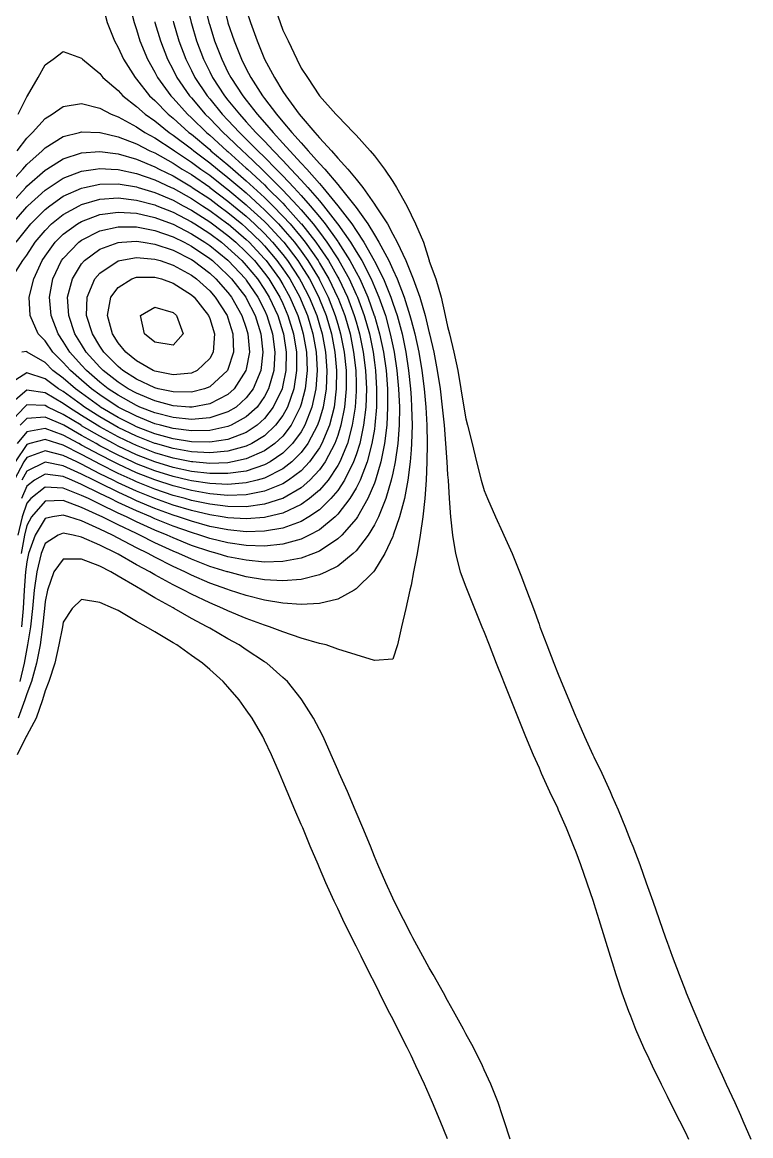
# Model space of a CAD drawing. Header units: inches. Extents: x -3765 to -2207, y 6717241 to 6718976.
# Drawn here: x -2432.9 to -2283.7, y 6717704.5 to 6717932.5 of the extents above; entities that cross this region are included whole.
import ezdxf

# ---------------------------------------------------------------- set-up
doc = ezdxf.new("R2010")
doc.units = ezdxf.units.IN
doc.header["$MEASUREMENT"] = 0

msp = doc.modelspace()

# ---------------------------------------------------------------- linework, layer by layer
for points in [[(-2416.49, 6717936.17), (-2415.51, 6717932.42), (-2414.03, 6717928.67), (-2413.25, 6717927.3), (-2412.2, 6717924.92), (-2409.78, 6717921.18), (-2409.51, 6717920.87), (-2406.82, 6717917.43), (-2405.76, 6717916.46), (-2403.05, 6717913.68), (-2402.01, 6717912.84), (-2398.76, 6717909.93), (-2398.26, 6717909.56), (-2394.51, 6717906.42), (-2394.25, 6717906.18), (-2390.77, 6717903.3), (-2389.8, 6717902.44), (-2387.02, 6717900.06), (-2385.54, 6717898.69), (-2383.27, 6717896.61), (-2381.6, 6717894.94), (-2379.52, 6717892.81), (-2378.06, 6717891.19), (-2375.77, 6717888.46), (-2374.97, 6717887.44), (-2372.33, 6717883.7), (-2372.03, 6717883.19), (-2370.1, 6717879.95), (-2368.31, 6717876.2), (-2368.28, 6717876.13), (-2366.85, 6717872.45), (-2365.77, 6717868.7), (-2365.03, 6717864.95), (-2364.6, 6717861.21), (-2364.53, 6717858.46), (-2364.5, 6717857.46), (-2364.53, 6717856.95), (-2364.72, 6717853.71), (-2365.3, 6717849.96), (-2366.32, 6717846.21), (-2367.88, 6717842.47), (-2368.28, 6717841.74), (-2370.28, 6717838.72), (-2372.03, 6717836.69), (-2374.05, 6717834.97), (-2375.77, 6717833.73), (-2379.52, 6717832), (-2382.73, 6717831.22), (-2383.27, 6717831.1), (-2387.02, 6717830.81), (-2390.77, 6717831.02), (-2391.94, 6717831.22), (-2394.51, 6717831.61), (-2398.26, 6717832.5), (-2402.01, 6717833.62), (-2405.72, 6717834.97), (-2405.76, 6717834.98), (-2409.51, 6717836.48), (-2413.25, 6717838.21), (-2414.27, 6717838.72), (-2417, 6717840.06), (-2420.75, 6717841.99), (-2421.74, 6717842.47), (-2424.5, 6717843.8), (-2428.25, 6717844.74), (-2431.99, 6717843.35), (-2432.59, 6717842.47), (-2434.58, 6717838.72)], [(-2391.7, 6717936.17), (-2390.77, 6717932.42), (-2390.77, 6717932.41), (-2389.52, 6717928.67), (-2387.99, 6717924.92), (-2387.02, 6717922.97), (-2386.06, 6717921.18), (-2383.67, 6717917.43), (-2383.27, 6717916.9), (-2380.82, 6717913.68), (-2379.52, 6717912.13), (-2377.67, 6717909.93), (-2375.77, 6717907.78), (-2374.33, 6717906.18), (-2372.03, 6717903.61), (-2370.96, 6717902.44), (-2368.28, 6717899.29), (-2367.76, 6717898.69), (-2364.81, 6717894.94), (-2364.53, 6717894.55), (-2362.12, 6717891.19), (-2360.78, 6717888.98), (-2359.84, 6717887.44), (-2357.85, 6717883.7), (-2357.03, 6717881.84), (-2356.14, 6717879.95), (-2354.67, 6717876.2), (-2353.52, 6717872.45), (-2353.28, 6717871.49), (-2352.49, 6717868.7), (-2351.66, 6717864.95), (-2351.05, 6717861.21), (-2350.59, 6717857.46), (-2350.27, 6717853.71), (-2350.06, 6717849.96), (-2349.98, 6717846.21), (-2350.02, 6717842.47), (-2350.18, 6717838.72), (-2350.47, 6717834.97), (-2350.89, 6717831.22), (-2351.42, 6717827.47), (-2352.04, 6717823.73), (-2352.75, 6717819.98), (-2353.28, 6717817.21), (-2353.52, 6717816.23), (-2354.33, 6717812.48), (-2355.2, 6717808.73), (-2356.06, 6717804.99), (-2357.03, 6717802.05), (-2360.78, 6717801.8), (-2364.53, 6717802.93), (-2368.28, 6717804.12), (-2370.63, 6717804.99), (-2372.03, 6717805.3), (-2375.77, 6717806.39), (-2379.52, 6717807.65), (-2382.26, 6717808.73), (-2383.27, 6717809.03), (-2387.02, 6717810.39), (-2390.77, 6717811.97), (-2391.8, 6717812.48), (-2394.51, 6717813.59), (-2398.26, 6717815.38), (-2399.8, 6717816.23), (-2402.01, 6717817.29), (-2405.76, 6717819.35), (-2406.8, 6717819.98), (-2409.51, 6717821.39), (-2413.25, 6717823.57), (-2413.54, 6717823.73), (-2417, 6717825.4), (-2420.75, 6717827.09), (-2422.49, 6717827.47), (-2424.5, 6717827.87), (-2425.58, 6717827.47), (-2428.25, 6717825.79), (-2429.06, 6717823.73), (-2429.93, 6717819.98), (-2430.45, 6717816.23), (-2430.81, 6717812.48), (-2431.21, 6717808.73), (-2431.83, 6717804.99), (-2431.99, 6717804.28), (-2432.5, 6717801.24), (-2433.4, 6717797.49)], [(-2399.21, 6717936.17), (-2398.32, 6717932.42), (-2398.26, 6717932.23), (-2397.2, 6717928.67), (-2395.79, 6717924.92), (-2394.51, 6717922.33), (-2393.93, 6717921.18), (-2391.47, 6717917.43), (-2390.77, 6717916.57), (-2388.44, 6717913.68), (-2387.02, 6717912.14), (-2385.04, 6717909.93), (-2383.27, 6717908.13), (-2381.46, 6717906.18), (-2379.52, 6717904.19), (-2377.88, 6717902.44), (-2375.77, 6717900.18), (-2374.42, 6717898.69), (-2372.03, 6717895.9), (-2371.21, 6717894.94), (-2368.31, 6717891.19), (-2368.28, 6717891.14), (-2365.65, 6717887.44), (-2364.53, 6717885.59), (-2363.38, 6717883.7), (-2361.47, 6717879.95), (-2360.78, 6717878.32), (-2359.85, 6717876.2), (-2358.53, 6717872.45), (-2357.52, 6717868.7), (-2357.03, 6717866.27), (-2356.74, 6717864.95), (-2356.16, 6717861.21), (-2355.82, 6717857.46), (-2355.67, 6717853.71), (-2355.73, 6717849.96), (-2356.01, 6717846.21), (-2356.55, 6717842.47), (-2357.03, 6717840.19), (-2357.36, 6717838.72), (-2358.45, 6717834.97), (-2359.97, 6717831.22), (-2360.78, 6717829.61), (-2362.07, 6717827.47), (-2364.53, 6717824.29), (-2365.12, 6717823.73), (-2368.28, 6717821.14), (-2370.66, 6717819.98), (-2372.03, 6717819.36), (-2375.77, 6717818.42), (-2379.52, 6717818.14), (-2383.27, 6717818.35), (-2387.02, 6717818.96), (-2390.77, 6717819.93), (-2390.91, 6717819.98), (-2394.51, 6717821.08), (-2398.26, 6717822.53), (-2400.83, 6717823.73), (-2402.01, 6717824.2), (-2405.76, 6717825.91), (-2408.82, 6717827.47), (-2409.51, 6717827.78), (-2413.25, 6717829.55), (-2416.51, 6717831.22), (-2417, 6717831.45), (-2420.75, 6717833.13), (-2424.5, 6717834.54), (-2428.25, 6717834.4), (-2431.02, 6717831.22), (-2431.99, 6717829.46), (-2432.48, 6717827.47), (-2433.12, 6717823.73)], [(-2395.57, 6717936.17), (-2394.67, 6717932.42), (-2394.51, 6717931.89), (-2393.52, 6717928.67), (-2392.06, 6717924.92), (-2390.77, 6717922.29), (-2390.18, 6717921.18), (-2387.73, 6717917.43), (-2387.02, 6717916.53), (-2384.78, 6717913.68), (-2383.27, 6717911.98), (-2381.52, 6717909.93), (-2379.52, 6717907.76), (-2378.1, 6717906.18), (-2375.77, 6717903.66), (-2374.65, 6717902.44), (-2372.03, 6717899.48), (-2371.33, 6717898.69), (-2368.28, 6717894.94), (-2368.27, 6717894.94), (-2365.41, 6717891.19), (-2364.53, 6717889.87), (-2362.91, 6717887.44), (-2360.83, 6717883.7), (-2360.78, 6717883.6), (-2358.93, 6717879.95), (-2357.44, 6717876.2), (-2357.03, 6717874.96), (-2356.14, 6717872.45), (-2355.11, 6717868.7), (-2354.33, 6717864.95), (-2353.77, 6717861.21), (-2353.4, 6717857.46), (-2353.28, 6717855.59), (-2353.15, 6717853.71), (-2353.07, 6717849.96), (-2353.19, 6717846.21), (-2353.28, 6717844.97), (-2353.48, 6717842.47), (-2353.95, 6717838.72), (-2354.64, 6717834.97), (-2355.62, 6717831.22), (-2356.92, 6717827.47), (-2357.03, 6717827.18), (-2358.61, 6717823.73), (-2360.78, 6717820.22), (-2360.98, 6717819.98), (-2364.53, 6717816.45), (-2364.9, 6717816.23), (-2368.28, 6717814.39), (-2372.03, 6717813.5), (-2375.77, 6717813.29), (-2379.52, 6717813.55), (-2383.27, 6717814.17), (-2387.02, 6717815.1), (-2390.43, 6717816.23), (-2390.77, 6717816.32), (-2394.51, 6717817.65), (-2398.26, 6717819.27), (-2399.64, 6717819.98), (-2402.01, 6717821.03), (-2405.76, 6717822.95), (-2407.14, 6717823.73), (-2409.51, 6717824.87), (-2413.25, 6717826.84), (-2414.44, 6717827.47), (-2417, 6717828.68), (-2420.75, 6717830.38), (-2423.36, 6717831.22), (-2424.5, 6717831.56), (-2426.7, 6717831.22), (-2428.25, 6717830.85), (-2430.27, 6717827.47), (-2431.62, 6717823.73), (-2431.99, 6717822.01), (-2432.23, 6717819.98), (-2432.51, 6717816.23), (-2432.75, 6717812.48), (-2433.05, 6717808.73)], [(-2410.96, 6717936.17), (-2410, 6717932.42), (-2409.51, 6717930.99), (-2408.8, 6717928.67), (-2407.26, 6717924.92), (-2405.76, 6717922.28), (-2405.19, 6717921.18), (-2402.47, 6717917.43), (-2402.01, 6717916.96), (-2399.07, 6717913.68), (-2398.26, 6717912.95), (-2395.16, 6717909.93), (-2394.51, 6717909.39), (-2390.98, 6717906.18), (-2390.77, 6717906.01), (-2387.02, 6717902.65), (-2386.79, 6717902.44), (-2383.27, 6717899.18), (-2382.78, 6717898.69), (-2379.52, 6717895.42), (-2379.07, 6717894.94), (-2375.77, 6717891.25), (-2375.73, 6717891.19), (-2372.77, 6717887.44), (-2372.03, 6717886.38), (-2370.21, 6717883.7), (-2368.28, 6717880.3), (-2368.08, 6717879.95), (-2366.29, 6717876.2), (-2364.9, 6717872.45), (-2364.53, 6717871.13), (-2363.82, 6717868.7), (-2363.05, 6717864.95), (-2362.59, 6717861.21), (-2362.42, 6717857.46), (-2362.54, 6717853.71), (-2362.98, 6717849.96), (-2363.79, 6717846.21), (-2364.53, 6717843.92), (-2365.06, 6717842.47), (-2366.92, 6717838.72), (-2368.28, 6717836.64), (-2369.67, 6717834.97), (-2372.03, 6717832.67), (-2374.18, 6717831.22), (-2375.77, 6717830.28), (-2379.52, 6717828.9), (-2383.27, 6717828.26), (-2387.02, 6717828.17), (-2390.77, 6717828.54), (-2394.51, 6717829.27), (-2398.26, 6717830.31), (-2400.88, 6717831.22), (-2402.01, 6717831.57), (-2405.76, 6717832.93), (-2409.51, 6717834.53), (-2410.43, 6717834.97), (-2413.25, 6717836.24), (-2417, 6717838.09), (-2418.25, 6717838.72), (-2420.75, 6717839.96), (-2424.5, 6717841.68), (-2428.25, 6717842.44), (-2431.99, 6717840.54), (-2433, 6717838.72)], [(-2387.02, 6717935.04), (-2386.17, 6717932.42), (-2384.81, 6717928.67), (-2383.28, 6717924.92), (-2383.27, 6717924.91), (-2381.25, 6717921.18), (-2379.52, 6717918.31), (-2378.94, 6717917.43), (-2376.19, 6717913.68), (-2375.77, 6717913.17), (-2372.99, 6717909.93), (-2372.03, 6717908.83), (-2369.59, 6717906.18), (-2368.28, 6717904.69), (-2366.23, 6717902.44), (-2364.53, 6717900.37), (-2363.16, 6717898.69), (-2360.78, 6717895.28), (-2360.54, 6717894.94), (-2358.12, 6717891.19), (-2357.03, 6717889.11), (-2356.1, 6717887.44), (-2354.32, 6717883.7), (-2353.28, 6717880.98), (-2352.84, 6717879.95), (-2351.44, 6717876.2), (-2350.35, 6717872.45), (-2349.54, 6717868.92), (-2349.48, 6717868.7), (-2348.58, 6717864.95), (-2347.89, 6717861.21), (-2347.34, 6717857.46), (-2346.88, 6717853.71), (-2346.5, 6717849.96), (-2346.2, 6717846.21), (-2345.94, 6717842.47), (-2345.79, 6717839.81), (-2345.7, 6717838.72), (-2345.45, 6717834.97), (-2345.17, 6717831.22), (-2344.78, 6717827.47), (-2344.15, 6717823.73), (-2343.18, 6717819.98), (-2342.04, 6717816.91), (-2341.76, 6717816.23), (-2340.25, 6717812.48), (-2338.75, 6717808.73), (-2338.29, 6717807.61), (-2337.3, 6717804.99), (-2335.83, 6717801.24), (-2334.54, 6717798.08), (-2334.31, 6717797.49), (-2332.86, 6717793.74), (-2331.36, 6717789.99), (-2330.8, 6717788.63), (-2329.85, 6717786.25), (-2328.28, 6717782.5), (-2327.05, 6717779.79), (-2326.59, 6717778.75), (-2324.89, 6717775), (-2323.3, 6717771.66), (-2323.11, 6717771.25), (-2321.52, 6717767.51), (-2319.99, 6717763.76), (-2319.55, 6717762.64), (-2318.58, 6717760.01), (-2317.26, 6717756.26), (-2315.97, 6717752.51), (-2315.8, 6717752.01), (-2314.81, 6717748.76), (-2313.67, 6717745.02), (-2312.47, 6717741.27), (-2312.06, 6717739.99), (-2311.3, 6717737.52), (-2310.09, 6717733.77), (-2308.72, 6717730.02), (-2308.31, 6717729.02), (-2307.27, 6717726.28), (-2305.65, 6717722.53), (-2304.56, 6717720.3), (-2303.88, 6717718.78), (-2302.07, 6717715.03), (-2300.81, 6717712.61), (-2300.18, 6717711.28), (-2298.31, 6717707.54), (-2297.06, 6717705.14), (-2296.42, 6717703.79)], [(-2381.37, 6717936.17), (-2380.08, 6717932.42), (-2379.52, 6717930.91), (-2378.47, 6717928.67), (-2376.69, 6717924.92), (-2375.77, 6717923.12), (-2374.48, 6717921.18), (-2372.03, 6717917.43), (-2372.02, 6717917.43), (-2368.66, 6717913.68), (-2368.28, 6717913.25), (-2365.03, 6717909.93), (-2364.53, 6717909.39), (-2361.63, 6717906.18), (-2360.78, 6717905.12), (-2358.68, 6717902.44), (-2357.03, 6717899.87), (-2356.27, 6717898.69), (-2354.14, 6717894.94), (-2353.28, 6717893.09), (-2352.34, 6717891.19), (-2350.75, 6717887.44), (-2349.56, 6717883.7), (-2349.54, 6717883.61), (-2348.19, 6717879.95), (-2347.11, 6717876.2), (-2346.25, 6717872.45), (-2345.79, 6717870.18), (-2345.38, 6717868.7), (-2344.48, 6717864.95), (-2343.72, 6717861.21), (-2343.05, 6717857.46), (-2342.43, 6717853.71), (-2342.04, 6717851.31), (-2341.7, 6717849.96), (-2340.77, 6717846.21), (-2339.85, 6717842.47), (-2338.88, 6717838.72), (-2338.29, 6717836.63), (-2337.58, 6717834.97), (-2335.95, 6717831.22), (-2334.54, 6717828.05), (-2334.27, 6717827.47), (-2332.57, 6717823.73), (-2331.07, 6717819.98), (-2330.8, 6717819.28), (-2329.59, 6717816.23), (-2328.21, 6717812.48), (-2327.05, 6717809.21), (-2326.87, 6717808.73), (-2325.45, 6717804.99), (-2324.03, 6717801.24), (-2323.3, 6717799.37), (-2322.53, 6717797.49), (-2320.98, 6717793.74), (-2319.55, 6717790.3), (-2319.41, 6717789.99), (-2317.72, 6717786.25), (-2316.01, 6717782.5), (-2315.8, 6717782.05), (-2314.2, 6717778.75), (-2312.5, 6717775), (-2312.06, 6717773.96), (-2310.85, 6717771.25), (-2309.32, 6717767.51), (-2308.31, 6717764.88), (-2307.86, 6717763.76), (-2306.42, 6717760.01), (-2305.08, 6717756.26), (-2304.56, 6717754.74), (-2303.75, 6717752.51), (-2302.44, 6717748.76), (-2301.14, 6717745.02), (-2300.81, 6717744.1), (-2299.75, 6717741.27), (-2298.35, 6717737.52), (-2297.06, 6717734.17), (-2296.91, 6717733.77), (-2295.36, 6717730.02), (-2293.8, 6717726.28), (-2293.32, 6717725.17), (-2292.14, 6717722.53), (-2290.45, 6717718.78), (-2289.57, 6717716.86), (-2288.71, 6717715.03), (-2286.98, 6717711.28), (-2285.82, 6717708.67), (-2285.3, 6717707.54), (-2283.69, 6717703.79)], [(-2402.01, 6717932.75), (-2401.93, 6717932.42), (-2400.83, 6717928.67), (-2399.42, 6717924.92), (-2398.26, 6717922.64), (-2397.53, 6717921.18), (-2395.05, 6717917.43), (-2394.51, 6717916.8), (-2391.96, 6717913.68), (-2390.77, 6717912.44), (-2388.43, 6717909.93), (-2387.02, 6717908.58), (-2384.66, 6717906.18), (-2383.27, 6717904.85), (-2380.91, 6717902.44), (-2379.52, 6717901.04), (-2377.3, 6717898.69), (-2375.77, 6717897.03), (-2373.94, 6717894.94), (-2372.03, 6717892.63), (-2370.88, 6717891.19), (-2368.28, 6717887.58), (-2368.18, 6717887.44), (-2365.78, 6717883.7), (-2364.53, 6717881.34), (-2363.78, 6717879.95), (-2362.1, 6717876.2), (-2360.8, 6717872.45), (-2360.78, 6717872.4), (-2359.71, 6717868.7), (-2358.92, 6717864.95), (-2358.4, 6717861.21), (-2358.12, 6717857.46), (-2358.07, 6717853.71), (-2358.25, 6717849.96), (-2358.69, 6717846.21), (-2359.45, 6717842.47), (-2360.56, 6717838.72), (-2360.78, 6717838.14), (-2362.11, 6717834.97), (-2364.27, 6717831.22), (-2364.53, 6717830.83), (-2367.47, 6717827.47), (-2368.28, 6717826.7), (-2372.03, 6717824.22), (-2373.25, 6717823.73), (-2375.77, 6717822.77), (-2379.52, 6717822.08), (-2383.27, 6717821.97), (-2387.02, 6717822.32), (-2390.77, 6717823.06), (-2393, 6717823.73), (-2394.51, 6717824.11), (-2398.26, 6717825.38), (-2402.01, 6717826.92), (-2403.2, 6717827.47), (-2405.76, 6717828.51), (-2409.51, 6717830.2), (-2411.55, 6717831.22), (-2413.25, 6717831.99), (-2417, 6717833.8), (-2419.37, 6717834.97), (-2420.75, 6717835.62), (-2424.5, 6717837.09), (-2428.25, 6717837.32), (-2431.17, 6717834.97), (-2431.99, 6717834), (-2432.91, 6717831.22), (-2433.79, 6717827.47)], [(-2405.76, 6717932.59), (-2405.72, 6717932.42), (-2404.61, 6717928.67), (-2403.15, 6717924.92), (-2402.01, 6717922.77), (-2401.22, 6717921.18), (-2398.65, 6717917.43), (-2398.26, 6717917), (-2395.45, 6717913.68), (-2394.51, 6717912.77), (-2391.77, 6717909.93), (-2390.77, 6717909.02), (-2387.82, 6717906.18), (-2387.02, 6717905.47), (-2383.85, 6717902.44), (-2383.27, 6717901.9), (-2380.06, 6717898.69), (-2379.52, 6717898.14), (-2376.55, 6717894.94), (-2375.77, 6717894.07), (-2373.34, 6717891.19), (-2372.03, 6717889.49), (-2370.5, 6717887.44), (-2368.28, 6717884.03), (-2368.06, 6717883.7), (-2365.96, 6717879.95), (-2364.53, 6717876.78), (-2364.26, 6717876.2), (-2362.86, 6717872.45), (-2361.81, 6717868.7), (-2361.05, 6717864.95), (-2360.78, 6717862.86), (-2360.55, 6717861.21), (-2360.32, 6717857.46), (-2360.35, 6717853.71), (-2360.66, 6717849.96), (-2360.78, 6717849.19), (-2361.28, 6717846.21), (-2362.27, 6717842.47), (-2363.71, 6717838.72), (-2364.53, 6717837.08), (-2365.79, 6717834.97), (-2368.28, 6717831.75), (-2368.82, 6717831.22), (-2372.03, 6717828.57), (-2374.11, 6717827.47), (-2375.77, 6717826.67), (-2379.52, 6717825.62), (-2383.27, 6717825.23), (-2387.02, 6717825.35), (-2390.77, 6717825.9), (-2394.51, 6717826.81), (-2396.51, 6717827.47), (-2398.26, 6717827.98), (-2402.01, 6717829.31), (-2405.76, 6717830.84), (-2406.59, 6717831.22), (-2409.51, 6717832.43), (-2413.25, 6717834.18), (-2414.81, 6717834.97), (-2417, 6717836.01), (-2420.75, 6717837.84), (-2422.75, 6717838.72), (-2424.5, 6717839.48), (-2428.25, 6717839.97), (-2430.42, 6717838.72), (-2431.99, 6717837.5), (-2433.09, 6717834.97)], [(-2433.73, 6717913.68), (-2431.99, 6717917.25), (-2431.86, 6717917.43), (-2429.65, 6717921.18), (-2428.25, 6717923.76), (-2426.56, 6717924.92), (-2424.5, 6717926.51), (-2420.75, 6717925.13), (-2420.58, 6717924.92), (-2417, 6717921.98), (-2416.37, 6717921.18), (-2413.25, 6717918.5), (-2412.28, 6717917.43), (-2409.51, 6717915.28), (-2407.74, 6717913.68), (-2405.76, 6717912.29), (-2402.81, 6717909.93), (-2402.01, 6717909.4), (-2398.26, 6717906.58), (-2397.78, 6717906.18), (-2394.51, 6717903.74), (-2392.95, 6717902.44), (-2390.77, 6717900.74), (-2388.37, 6717898.69), (-2387.02, 6717897.55), (-2384.17, 6717894.94), (-2383.27, 6717894.11), (-2380.41, 6717891.19), (-2379.52, 6717890.23), (-2377.16, 6717887.44), (-2375.77, 6717885.61), (-2374.4, 6717883.7), (-2372.12, 6717879.95), (-2372.03, 6717879.77), (-2370.25, 6717876.2), (-2368.79, 6717872.45), (-2368.28, 6717870.7), (-2367.69, 6717868.7), (-2366.95, 6717864.95), (-2366.57, 6717861.21), (-2366.54, 6717857.46), (-2366.88, 6717853.71), (-2367.62, 6717849.96), (-2368.28, 6717847.89), (-2368.88, 6717846.21), (-2370.86, 6717842.47), (-2372.03, 6717840.82), (-2373.97, 6717838.72), (-2375.77, 6717837.15), (-2379.52, 6717835), (-2379.62, 6717834.97), (-2383.27, 6717833.81), (-2387.02, 6717833.3), (-2390.77, 6717833.34), (-2394.51, 6717833.8), (-2398.26, 6717834.59), (-2399.56, 6717834.97), (-2402.01, 6717835.62), (-2405.76, 6717836.88), (-2409.51, 6717838.4), (-2410.19, 6717838.72), (-2413.25, 6717840.11), (-2417, 6717842), (-2417.9, 6717842.47), (-2420.75, 6717843.97), (-2424.5, 6717845.88), (-2425.65, 6717846.21), (-2428.25, 6717847.03), (-2431.37, 6717846.21), (-2431.99, 6717846.02), (-2434.39, 6717842.47)], [(-2433.95, 6717906.18), (-2431.99, 6717908.76), (-2430.78, 6717909.93), (-2428.25, 6717912.76), (-2426.76, 6717913.68), (-2424.5, 6717915.28), (-2420.75, 6717915.83), (-2417, 6717914.89), (-2414.7, 6717913.68), (-2413.25, 6717913.14), (-2409.51, 6717911.1), (-2407.79, 6717909.93), (-2405.76, 6717908.82), (-2402.01, 6717906.38), (-2401.75, 6717906.18), (-2398.26, 6717903.88), (-2396.34, 6717902.44), (-2394.51, 6717901.17), (-2391.33, 6717898.69), (-2390.77, 6717898.26), (-2387.02, 6717895.12), (-2386.82, 6717894.94), (-2383.27, 6717891.67), (-2382.8, 6717891.19), (-2379.52, 6717887.64), (-2379.35, 6717887.44), (-2376.48, 6717883.7), (-2375.77, 6717882.62), (-2374.1, 6717879.95), (-2372.19, 6717876.2), (-2372.03, 6717875.8), (-2370.69, 6717872.45), (-2369.59, 6717868.7), (-2368.87, 6717864.95), (-2368.53, 6717861.21), (-2368.59, 6717857.46), (-2369.05, 6717853.71), (-2370, 6717849.96), (-2371.55, 6717846.21), (-2372.03, 6717845.36), (-2374.07, 6717842.47), (-2375.77, 6717840.65), (-2378.34, 6717838.72), (-2379.52, 6717837.98), (-2383.27, 6717836.48), (-2387.02, 6717835.76), (-2390.77, 6717835.62), (-2394.51, 6717835.93), (-2398.26, 6717836.59), (-2402.01, 6717837.54), (-2405.57, 6717838.72), (-2405.76, 6717838.78), (-2409.51, 6717840.26), (-2413.25, 6717841.98), (-2414.21, 6717842.47), (-2417, 6717843.9), (-2420.75, 6717845.93), (-2421.3, 6717846.21), (-2424.5, 6717847.96), (-2428.25, 6717849.3), (-2431.99, 6717848.66), (-2433.96, 6717846.21)], [(-2435.74, 6717899.2), (-2432.82, 6717902.44), (-2431.99, 6717903.4), (-2428.85, 6717906.18), (-2428.25, 6717906.76), (-2424.5, 6717909.08), (-2421.21, 6717909.93), (-2420.75, 6717910.06), (-2417, 6717909.95), (-2416.93, 6717909.93), (-2413.25, 6717909.07), (-2409.51, 6717907.61), (-2406.78, 6717906.18), (-2405.76, 6717905.73), (-2402.01, 6717903.64), (-2400.17, 6717902.44), (-2398.26, 6717901.3), (-2394.51, 6717898.71), (-2394.49, 6717898.69), (-2390.77, 6717895.88), (-2389.64, 6717894.94), (-2387.02, 6717892.76), (-2385.32, 6717891.19), (-2383.27, 6717889.21), (-2381.63, 6717887.44), (-2379.52, 6717884.92), (-2378.58, 6717883.7), (-2376.09, 6717879.95), (-2375.77, 6717879.36), (-2374.12, 6717876.2), (-2372.59, 6717872.45), (-2372.03, 6717870.55), (-2371.48, 6717868.7), (-2370.79, 6717864.95), (-2370.51, 6717861.21), (-2370.66, 6717857.46), (-2371.27, 6717853.71), (-2372.03, 6717851.14), (-2372.43, 6717849.96), (-2374.41, 6717846.21), (-2375.77, 6717844.38), (-2377.69, 6717842.47), (-2379.52, 6717841.03), (-2383.27, 6717839.14), (-2384.77, 6717838.72), (-2387.02, 6717838.16), (-2390.77, 6717837.84), (-2394.51, 6717838.02), (-2398.26, 6717838.57), (-2398.87, 6717838.72), (-2402.01, 6717839.45), (-2405.76, 6717840.63), (-2409.51, 6717842.1), (-2410.3, 6717842.47), (-2413.25, 6717843.84), (-2417, 6717845.78), (-2417.79, 6717846.21), (-2420.75, 6717847.91), (-2424.39, 6717849.96), (-2424.5, 6717850.03), (-2428.25, 6717851.64), (-2431.99, 6717851.35), (-2433.31, 6717849.96)], [(-2435.59, 6717894.94), (-2432.2, 6717898.69), (-2431.99, 6717898.91), (-2428.25, 6717902.2), (-2427.86, 6717902.44), (-2424.5, 6717904.53), (-2420.75, 6717905.75), (-2417, 6717906.03), (-2413.25, 6717905.56), (-2409.51, 6717904.48), (-2405.76, 6717902.91), (-2404.89, 6717902.44), (-2402.01, 6717901.03), (-2398.26, 6717898.82), (-2398.08, 6717898.69), (-2394.51, 6717896.33), (-2392.66, 6717894.94), (-2390.77, 6717893.53), (-2387.96, 6717891.19), (-2387.02, 6717890.38), (-2383.98, 6717887.44), (-2383.27, 6717886.7), (-2380.74, 6717883.7), (-2379.52, 6717882.02), (-2378.13, 6717879.95), (-2376.07, 6717876.2), (-2375.77, 6717875.52), (-2374.51, 6717872.45), (-2373.4, 6717868.7), (-2372.73, 6717864.95), (-2372.51, 6717861.21), (-2372.77, 6717857.46), (-2373.58, 6717853.71), (-2375.02, 6717849.96), (-2375.77, 6717848.64), (-2377.54, 6717846.21), (-2379.52, 6717844.24), (-2382.15, 6717842.47), (-2383.27, 6717841.85), (-2387.02, 6717840.59), (-2390.77, 6717840.07), (-2394.51, 6717840.09), (-2398.26, 6717840.53), (-2402.01, 6717841.34), (-2405.72, 6717842.47), (-2405.76, 6717842.48), (-2409.51, 6717843.95), (-2413.25, 6717845.69), (-2414.25, 6717846.21), (-2417, 6717847.71), (-2420.75, 6717849.89), (-2420.87, 6717849.96), (-2424.5, 6717852.21), (-2427.68, 6717853.71), (-2428.25, 6717854.03), (-2431.99, 6717854.14), (-2432.48, 6717853.71), (-2435.74, 6717850.2)], [(-2435.01, 6717891.19), (-2431.99, 6717894.68), (-2431.74, 6717894.94), (-2428.25, 6717898.13), (-2427.43, 6717898.69), (-2424.5, 6717900.58), (-2420.75, 6717902.01), (-2417.92, 6717902.44), (-2417, 6717902.57), (-2414.69, 6717902.44), (-2413.25, 6717902.36), (-2409.51, 6717901.56), (-2405.76, 6717900.24), (-2402.44, 6717898.69), (-2402.01, 6717898.5), (-2398.26, 6717896.42), (-2396.01, 6717894.94), (-2394.51, 6717893.98), (-2390.77, 6717891.2), (-2390.75, 6717891.19), (-2387.02, 6717887.98), (-2386.46, 6717887.44), (-2383.27, 6717884.06), (-2382.96, 6717883.7), (-2380.22, 6717879.95), (-2379.52, 6717878.8), (-2378.08, 6717876.2), (-2376.46, 6717872.45), (-2375.77, 6717870.2), (-2375.34, 6717868.7), (-2374.71, 6717864.95), (-2374.57, 6717861.21), (-2374.96, 6717857.46), (-2375.77, 6717854.3), (-2375.95, 6717853.71), (-2377.85, 6717849.96), (-2379.52, 6717847.77), (-2381.17, 6717846.21), (-2383.27, 6717844.71), (-2387.02, 6717843.07), (-2389.87, 6717842.47), (-2390.77, 6717842.3), (-2394.51, 6717842.17), (-2397.98, 6717842.47), (-2398.26, 6717842.49), (-2402.01, 6717843.25), (-2405.76, 6717844.36), (-2409.51, 6717845.81), (-2410.38, 6717846.21), (-2413.25, 6717847.6), (-2417, 6717849.64), (-2417.55, 6717849.96), (-2420.75, 6717852), (-2423.46, 6717853.71), (-2424.5, 6717854.46), (-2428.25, 6717856.61), (-2431.99, 6717857.17), (-2435.74, 6717853.92)], [(-2434.19, 6717887.44), (-2431.99, 6717890.19), (-2431.16, 6717891.19), (-2428.25, 6717894.15), (-2427.24, 6717894.94), (-2424.5, 6717896.86), (-2420.75, 6717898.55), (-2420.16, 6717898.69), (-2417, 6717899.37), (-2413.25, 6717899.41), (-2409.51, 6717898.79), (-2409.2, 6717898.69), (-2405.76, 6717897.65), (-2402.01, 6717896.05), (-2399.98, 6717894.94), (-2398.26, 6717894.03), (-2394.51, 6717891.64), (-2393.91, 6717891.19), (-2390.77, 6717888.81), (-2389.17, 6717887.44), (-2387.02, 6717885.44), (-2385.37, 6717883.7), (-2383.27, 6717881.13), (-2382.4, 6717879.95), (-2380.14, 6717876.2), (-2379.52, 6717874.88), (-2378.48, 6717872.45), (-2377.36, 6717868.7), (-2376.76, 6717864.95), (-2376.71, 6717861.21), (-2377.28, 6717857.46), (-2378.58, 6717853.71), (-2379.52, 6717852), (-2381.01, 6717849.96), (-2383.27, 6717847.82), (-2385.88, 6717846.21), (-2387.02, 6717845.67), (-2390.77, 6717844.65), (-2394.51, 6717844.32), (-2398.26, 6717844.53), (-2402.01, 6717845.19), (-2405.64, 6717846.21), (-2405.76, 6717846.25), (-2409.51, 6717847.74), (-2413.25, 6717849.53), (-2414.05, 6717849.96), (-2417, 6717851.71), (-2420.13, 6717853.71), (-2420.75, 6717854.16), (-2424.5, 6717856.87), (-2425.5, 6717857.46), (-2428.25, 6717859.48), (-2431.99, 6717860.68), (-2435.74, 6717858.32)], [(-2435.16, 6717879.95), (-2432.8, 6717883.7), (-2431.99, 6717884.82), (-2430.27, 6717887.44), (-2428.25, 6717889.87), (-2426.91, 6717891.19), (-2424.5, 6717893.13), (-2421.25, 6717894.94), (-2420.75, 6717895.18), (-2417, 6717896.25), (-2413.25, 6717896.52), (-2409.51, 6717896.1), (-2405.76, 6717895.1), (-2405.36, 6717894.94), (-2402.01, 6717893.59), (-2398.26, 6717891.65), (-2397.54, 6717891.19), (-2394.51, 6717889.24), (-2392.13, 6717887.44), (-2390.77, 6717886.34), (-2387.93, 6717883.7), (-2387.02, 6717882.72), (-2384.74, 6717879.95), (-2383.27, 6717877.78), (-2382.31, 6717876.2), (-2380.58, 6717872.45), (-2379.52, 6717869.08), (-2379.41, 6717868.7), (-2378.88, 6717864.95), (-2378.94, 6717861.21), (-2379.52, 6717858.2), (-2379.7, 6717857.46), (-2381.48, 6717853.71), (-2383.27, 6717851.37), (-2384.82, 6717849.96), (-2387.02, 6717848.51), (-2390.77, 6717847.09), (-2394.51, 6717846.51), (-2398.26, 6717846.59), (-2402.01, 6717847.2), (-2405.76, 6717848.25), (-2409.51, 6717849.68), (-2410.09, 6717849.96), (-2413.25, 6717851.59), (-2416.85, 6717853.71), (-2417, 6717853.81), (-2420.75, 6717856.53), (-2422.03, 6717857.46), (-2424.5, 6717859.61), (-2426.62, 6717861.21), (-2428.25, 6717862.82), (-2431.87, 6717864.95), (-2431.99, 6717865.08), (-2433.01, 6717864.95)], [(-2390.13, 6717849.96), (-2390.77, 6717849.7), (-2394.51, 6717848.89), (-2398.26, 6717848.8), (-2402.01, 6717849.28), (-2404.62, 6717849.96), (-2405.76, 6717850.28), (-2409.51, 6717851.81), (-2413.25, 6717853.69), (-2413.29, 6717853.71), (-2417, 6717856.19), (-2418.75, 6717857.46), (-2420.75, 6717859.19), (-2423.06, 6717861.21), (-2424.5, 6717862.82), (-2426.64, 6717864.95), (-2428.25, 6717867.29), (-2429.64, 6717868.7), (-2431.31, 6717872.45), (-2431.46, 6717876.2), (-2430.56, 6717879.95), (-2428.84, 6717883.7), (-2428.25, 6717884.6), (-2426.16, 6717887.44), (-2424.5, 6717889.09), (-2421.61, 6717891.19), (-2420.75, 6717891.7), (-2417, 6717893.1), (-2413.25, 6717893.61), (-2409.51, 6717893.38), (-2405.76, 6717892.52), (-2402.18, 6717891.19), (-2402.01, 6717891.13), (-2398.26, 6717889.2), (-2395.5, 6717887.44), (-2394.51, 6717886.77), (-2390.77, 6717883.75), (-2390.71, 6717883.7), (-2387.2, 6717879.95), (-2387.02, 6717879.71), (-2384.65, 6717876.2), (-2383.27, 6717873.51), (-2382.78, 6717872.45), (-2381.67, 6717868.7), (-2381.18, 6717864.95), (-2381.4, 6717861.21), (-2382.45, 6717857.46), (-2383.27, 6717855.89), (-2384.82, 6717853.71), (-2387.02, 6717851.7), (-2390.13, 6717849.96)], [(-2389.12, 6717853.71), (-2390.77, 6717852.71), (-2394.51, 6717851.48), (-2398.26, 6717851.16), (-2402.01, 6717851.55), (-2405.76, 6717852.52), (-2408.84, 6717853.71), (-2409.51, 6717854), (-2413.25, 6717856.11), (-2415.29, 6717857.46), (-2417, 6717858.8), (-2419.78, 6717861.21), (-2420.75, 6717862.28), (-2423.13, 6717864.95), (-2424.5, 6717867.14), (-2425.58, 6717868.7), (-2427.02, 6717872.45), (-2427.36, 6717876.2), (-2426.64, 6717879.95), (-2424.84, 6717883.7), (-2424.5, 6717884.15), (-2421.33, 6717887.44), (-2420.75, 6717887.88), (-2417, 6717889.77), (-2413.25, 6717890.61), (-2409.51, 6717890.59), (-2405.76, 6717889.86), (-2402.01, 6717888.56), (-2399.76, 6717887.44), (-2398.26, 6717886.66), (-2394.51, 6717884.13), (-2393.97, 6717883.7), (-2390.77, 6717880.74), (-2390.02, 6717879.95), (-2387.13, 6717876.2), (-2387.02, 6717876), (-2385.23, 6717872.45), (-2384.04, 6717868.7), (-2383.6, 6717864.95), (-2384.05, 6717861.21), (-2385.6, 6717857.46), (-2387.02, 6717855.57), (-2389.12, 6717853.71)], [(-2398.08, 6717853.71), (-2398.26, 6717853.69), (-2398.64, 6717853.71), (-2402.01, 6717853.95), (-2405.76, 6717854.95), (-2409.51, 6717856.52), (-2411.22, 6717857.46), (-2413.25, 6717858.79), (-2416.36, 6717861.21), (-2417, 6717861.85), (-2419.79, 6717864.95), (-2420.75, 6717866.5), (-2422.11, 6717868.7), (-2423.38, 6717872.45), (-2423.61, 6717876.2), (-2422.65, 6717879.95), (-2420.75, 6717883.02), (-2420.17, 6717883.7), (-2417, 6717886), (-2413.25, 6717887.38), (-2412.53, 6717887.44), (-2409.51, 6717887.64), (-2408.15, 6717887.44), (-2405.76, 6717887.09), (-2402.01, 6717885.82), (-2398.26, 6717883.93), (-2397.91, 6717883.7), (-2394.51, 6717881.11), (-2393.24, 6717879.95), (-2390.77, 6717877.18), (-2390.02, 6717876.2), (-2387.9, 6717872.45), (-2387.02, 6717869.88), (-2386.67, 6717868.7), (-2386.39, 6717864.95), (-2387.02, 6717861.46), (-2387.08, 6717861.21), (-2389.47, 6717857.46), (-2390.77, 6717856.29), (-2394.51, 6717854.36), (-2398.08, 6717853.71)], [(-2395.55, 6717857.46), (-2398.26, 6717856.76), (-2402.01, 6717856.79), (-2405.06, 6717857.46), (-2405.76, 6717857.64), (-2409.51, 6717859.44), (-2412.29, 6717861.21), (-2413.25, 6717862), (-2416.2, 6717864.95), (-2417, 6717866.14), (-2418.55, 6717868.7), (-2419.72, 6717872.45), (-2419.64, 6717876.2), (-2418.03, 6717879.95), (-2417, 6717881.12), (-2413.25, 6717883.62), (-2412.94, 6717883.7), (-2409.51, 6717884.31), (-2405.76, 6717884.02), (-2404.67, 6717883.7), (-2402.01, 6717882.79), (-2398.26, 6717880.73), (-2397.22, 6717879.95), (-2394.51, 6717877.47), (-2393.38, 6717876.2), (-2390.93, 6717872.45), (-2390.77, 6717872), (-2389.76, 6717868.7), (-2389.65, 6717864.95), (-2390.77, 6717861.39), (-2390.85, 6717861.21), (-2394.51, 6717857.87), (-2395.55, 6717857.46)], [(-2397.09, 6717861.21), (-2398.26, 6717860.66), (-2402.01, 6717860.3), (-2405.76, 6717861.05), (-2406.11, 6717861.21), (-2409.51, 6717863.19), (-2411.69, 6717864.95), (-2413.25, 6717866.88), (-2414.44, 6717868.7), (-2415.46, 6717872.45), (-2414.78, 6717876.2), (-2413.25, 6717878.21), (-2410.43, 6717879.95), (-2409.51, 6717880.27), (-2405.76, 6717880.32), (-2404.42, 6717879.95), (-2402.01, 6717879.1), (-2398.26, 6717876.69), (-2397.72, 6717876.2), (-2394.77, 6717872.45), (-2394.51, 6717871.81), (-2393.55, 6717868.7), (-2393.81, 6717864.95), (-2394.51, 6717863.65), (-2397.09, 6717861.21)], [(-2399.93, 6717868.7), (-2402.01, 6717866.35), (-2405.76, 6717866.98), (-2407.84, 6717868.7), (-2408.69, 6717872.45), (-2405.76, 6717874.18), (-2402.01, 6717873.06), (-2401.32, 6717872.45), (-2399.93, 6717868.7)], [(-2332.95, 6717703.79), (-2334.17, 6717707.54), (-2334.54, 6717708.59), (-2335.45, 6717711.28), (-2336.91, 6717715.03), (-2338.29, 6717717.96), (-2338.66, 6717718.78), (-2340.48, 6717722.53), (-2342.04, 6717725.35), (-2342.52, 6717726.28), (-2344.56, 6717730.02), (-2345.79, 6717732.15), (-2346.65, 6717733.77), (-2348.76, 6717737.52), (-2349.54, 6717738.84), (-2350.86, 6717741.27), (-2352.93, 6717745.02), (-2353.28, 6717745.67), (-2354.85, 6717748.76), (-2356.74, 6717752.51), (-2357.03, 6717753.11), (-2358.46, 6717756.26), (-2360.07, 6717760.01), (-2360.78, 6717761.7), (-2361.59, 6717763.76), (-2363.13, 6717767.51), (-2364.53, 6717770.75), (-2364.74, 6717771.25), (-2366.31, 6717775), (-2367.98, 6717778.75), (-2368.28, 6717779.41), (-2369.61, 6717782.5), (-2371.3, 6717786.25), (-2372.03, 6717787.65), (-2373.22, 6717789.99), (-2375.61, 6717793.74), (-2375.77, 6717793.95), (-2378.57, 6717797.49), (-2379.52, 6717798.34), (-2382.8, 6717801.24), (-2383.27, 6717801.53), (-2387.02, 6717803.98), (-2388.48, 6717804.99), (-2390.77, 6717806.21), (-2394.51, 6717808.42), (-2395.02, 6717808.73), (-2398.26, 6717810.42), (-2401.77, 6717812.48), (-2402.01, 6717812.6), (-2405.76, 6717814.64), (-2408.33, 6717816.23), (-2409.51, 6717816.87), (-2413.25, 6717819.09), (-2414.77, 6717819.98), (-2417, 6717821.09), (-2420.75, 6717822.57), (-2424.5, 6717822.53), (-2426.43, 6717819.98), (-2427.77, 6717816.23), (-2428.25, 6717813.86), (-2428.38, 6717812.48), (-2428.76, 6717808.73), (-2429.27, 6717804.99), (-2429.99, 6717801.24), (-2431.02, 6717797.49), (-2431.99, 6717794.98), (-2432.35, 6717793.74), (-2433.75, 6717789.99)], [(-2345.79, 6717703.88), (-2347.3, 6717707.54), (-2348.86, 6717711.28), (-2349.54, 6717712.85), (-2350.52, 6717715.03), (-2352.26, 6717718.78), (-2353.28, 6717720.93), (-2354.07, 6717722.53), (-2355.95, 6717726.28), (-2357.03, 6717728.42), (-2357.86, 6717730.02), (-2359.74, 6717733.77), (-2360.78, 6717735.87), (-2361.62, 6717737.52), (-2363.51, 6717741.27), (-2364.53, 6717743.32), (-2365.4, 6717745.02), (-2367.24, 6717748.76), (-2368.28, 6717750.99), (-2369.02, 6717752.51), (-2370.72, 6717756.26), (-2372.03, 6717759.35), (-2372.32, 6717760.01), (-2373.93, 6717763.76), (-2375.46, 6717767.51), (-2375.77, 6717768.25), (-2377.09, 6717771.25), (-2378.65, 6717775), (-2379.52, 6717777.12), (-2380.22, 6717778.75), (-2381.84, 6717782.5), (-2383.27, 6717785.52), (-2383.64, 6717786.25), (-2385.83, 6717789.99), (-2387.02, 6717791.72), (-2388.49, 6717793.74), (-2390.77, 6717796.4), (-2391.76, 6717797.49), (-2394.51, 6717799.94), (-2395.99, 6717801.24), (-2398.26, 6717802.84), (-2401.23, 6717804.99), (-2402.01, 6717805.45), (-2405.76, 6717807.66), (-2407.52, 6717808.73), (-2409.51, 6717809.79), (-2413.25, 6717812.01), (-2414.22, 6717812.48), (-2417, 6717813.71), (-2420.75, 6717814.32), (-2422.69, 6717812.48), (-2424.5, 6717809.64), (-2424.68, 6717808.73), (-2425.4, 6717804.99), (-2426.26, 6717801.24), (-2427.45, 6717797.49), (-2428.25, 6717795.62), (-2428.73, 6717793.74), (-2430.04, 6717789.99), (-2431.99, 6717786.45), (-2432.08, 6717786.25), (-2433.94, 6717782.5)]]:
    msp.add_lwpolyline(points)

doc.saveas('drawing.dxf')
